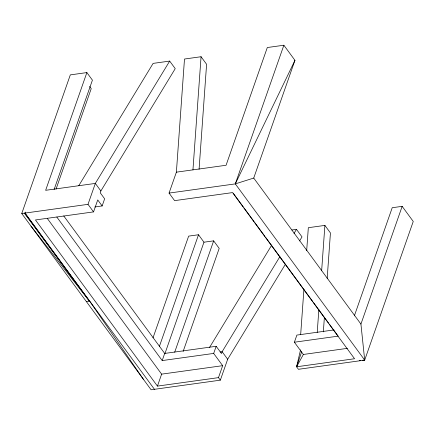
<?xml version="1.0" encoding="UTF-8"?>
<svg xmlns="http://www.w3.org/2000/svg" width="435" height="435" viewBox="0 0 435 435"><rect width="100%" height="100%" fill="white"/><g stroke="black" fill="none" stroke-linecap="round" stroke-linejoin="round"><path stroke-width="0.65" d="M300.547 349.854L296.594 366.787L354.563 358.739L232.573 192.591L174.604 200.638L169.057 193.086L176.387 172.162L184.494 59.029L201.057 56.729L206.598 64.282L199.078 169.286M192.95 169.862L201.057 56.729M300.661 334.732L303.913 289.346M306.68 250.734L308.328 227.701L324.891 225.401L330.437 232.953L327.185 278.34M317.224 332.432L318.871 309.399M321.639 270.787L324.891 225.401M323.346 331.856L324.369 317.626M354.356 315.859L392.223 207.723L402.157 206.348L413.25 221.453L364.693 360.109L298.437 369.304L296.594 366.787L301.689 351.719M54.098 189.551L92.416 80.138L86.875 72.585L70.312 74.885L21.75 213.536L151.103 389.771L220.333 380.163L218.479 377.634L157.443 386.106L161.624 374.144L47.263 218.386M25.404 212.106L25.061 213.079L154.447 389.298M86.875 72.585L45.642 190.312L95.33 183.418L169.688 61.085L175.234 68.638L100.876 190.965L100.235 192.797L104.645 198.811L102.149 205.945L94.835 206.962M56.055 189.078L91.23 88.62L89.637 86.462M157.443 386.106L35.453 219.958L93.547 211.894L88 204.341L95.33 183.418L100.876 190.965M93.547 211.894L97.734 199.937L102.149 205.945M153.006 337.859L188.654 236.118L198.518 234.748L203.966 242.203L165.001 353.443M159.281 346.728L198.518 234.748M218.479 377.634L222.666 365.672L213.672 353.427L162.201 360.577L164.696 353.437L63.755 215.956M174.685 352.209L213.661 240.854L203.966 242.203M362.67 360.245L364.693 360.109L235.308 183.885L283.87 45.229L267.308 47.535L226.075 165.262L176.387 172.162M183.135 351.431L219.202 248.396L213.661 240.854M169.057 193.086L235.308 183.885L253.725 178.067L294.952 60.334L283.87 45.229M213.672 353.427L216.173 346.293L164.696 353.437M220.333 380.163L227.668 359.25L285.452 264.154M347.402 348.348L303.369 354.46L294.381 342.22L296.882 335.086L334.026 329.926M364.693 360.109L360.93 324.08L402.157 206.348M235.308 183.885L294.952 60.334M296.594 366.787L303.369 354.46M78.768 185.712L153.125 63.385L169.688 61.085M209.442 347.625L271.81 244.992M279.912 256.612L222.133 351.703L221.475 353.514L216.173 346.293M294.006 233.416L296.474 229.359L302.015 236.901L299.546 240.957M86.386 301.662L89.474 301.221L24.784 213.117M21.75 213.536L88 204.341M291.836 230.001L296.474 229.359M220.143 351.98L222.133 351.703L227.668 359.25M294.381 342.22L338.158 336.141L329.311 324.091M161.624 374.144L222.666 365.672M359.31 360.479L360.653 360.387M30.994 226.124L89.474 301.221L24.349 213.177M253.725 178.067L360.93 324.08M233.198 193.183L243.252 206.875M244.057 207.974L254.111 221.665M254.915 222.763L264.969 236.455M265.774 237.548L312.825 301.634M313.63 302.733L328.507 322.998M56.833 217.065L162.201 360.577M89.697 301.205L143.68 379.701"/></g></svg>
